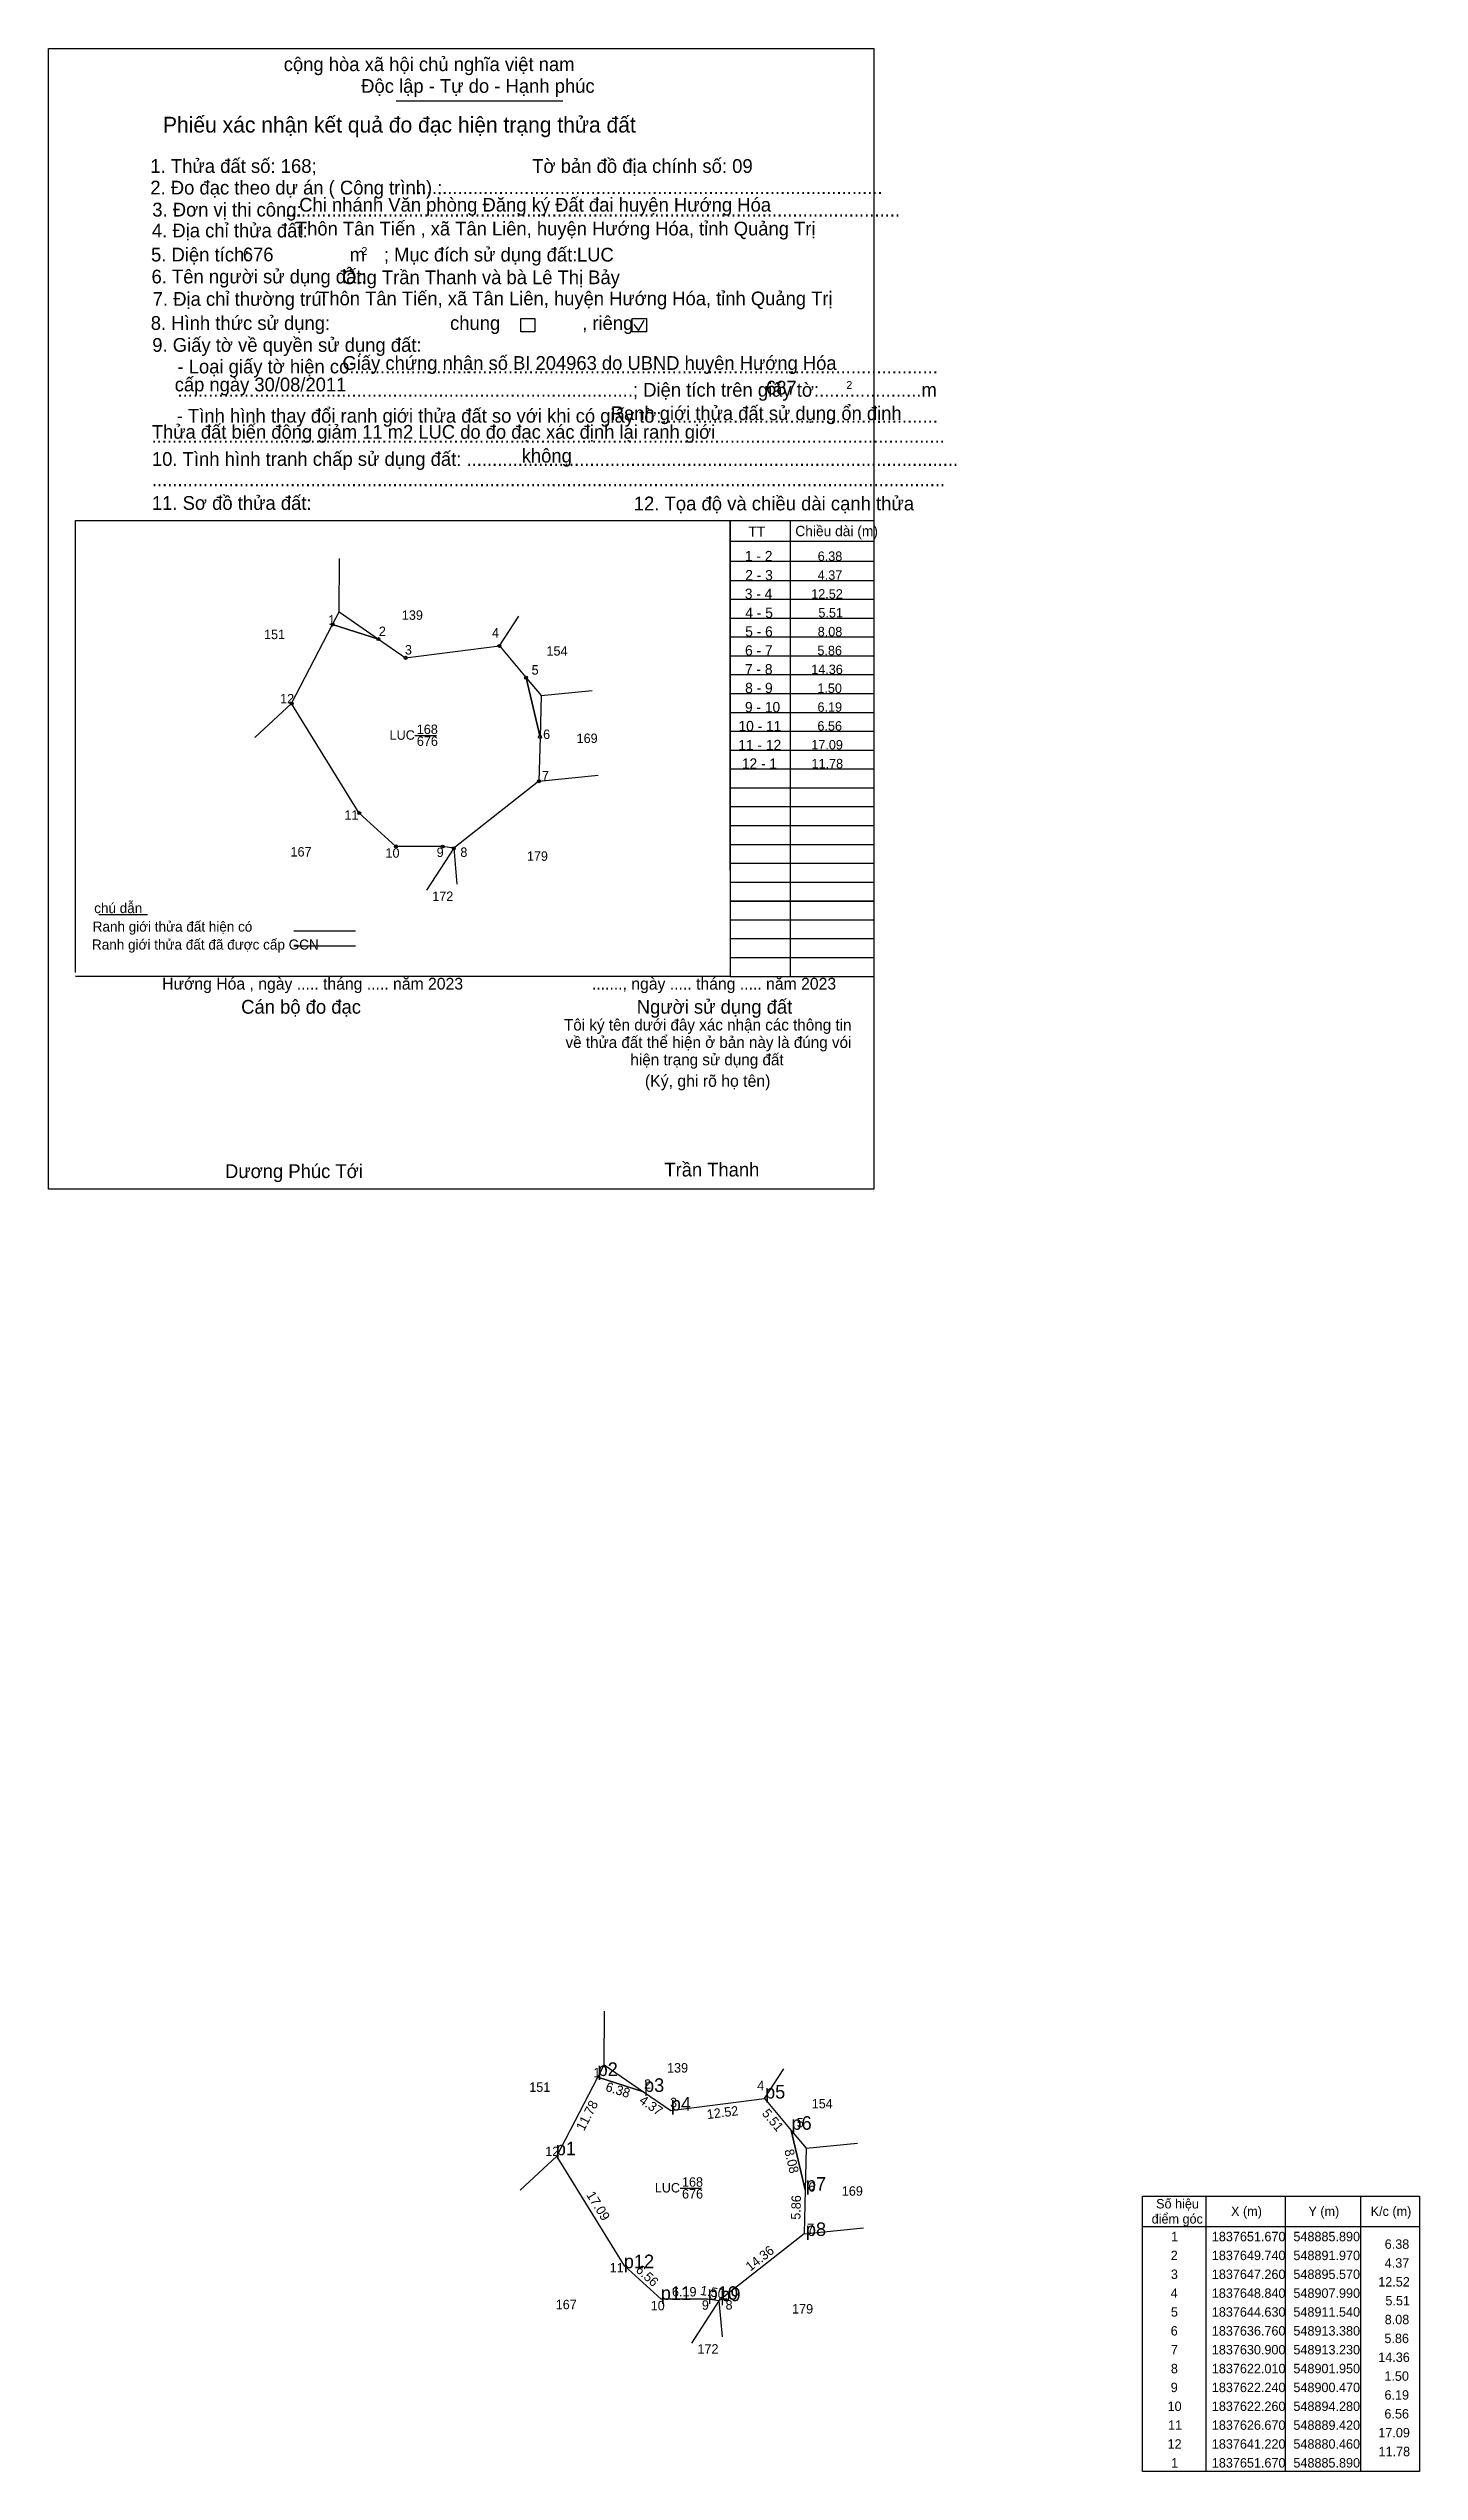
# Model space of a CAD drawing. Extents: x 548813 to 548995, y 1837599 to 1837921.
import ezdxf

# ---------------------------------------------------------------- set-up
doc = ezdxf.new("R2010")
doc.units = 0
for name, color, linetype in [('Level 1', 7, 'Continuous'), ('Level 10', 7, 'Continuous'), ('Level 12', 7, 'Continuous'), ('Level 17', 7, 'Continuous'), ('Level 2', 7, 'Continuous'), ('Level 30', 7, 'Continuous'), ('Level 6', 7, 'Continuous'), ('Level 63', 7, 'Continuous'), ('Level 7', 7, 'Continuous')]:
    doc.layers.add(name, color=color, linetype=linetype)

msp = doc.modelspace()

# ---------------------------------------------------------------- linework, layer by layer
at = {"layer": 'Level 1'}
for p, q in [((548851.19, 1837843.8), (548851.19, 1837843.8)), ((548886.33, 1837651.2), (548886.33, 1837651.2))]:
    msp.add_line(p, q, dxfattribs=at)
for points in [[(548850.75, 1837844.27), (548856.83, 1837842.34), (548860.43, 1837839.86), (548872.85, 1837841.44), (548876.4, 1837837.23), (548878.24, 1837829.36), (548878.09, 1837823.5), (548866.81, 1837814.61), (548865.33, 1837814.84), (548859.14, 1837814.86), (548854.28, 1837819.27), (548845.32, 1837833.82)], [(548885.89, 1837651.67), (548891.97, 1837649.74), (548895.57, 1837647.26), (548907.99, 1837648.84), (548911.54, 1837644.63), (548913.38, 1837636.76), (548913.23, 1837630.9), (548901.95, 1837622.01), (548900.47, 1837622.24), (548894.28, 1837622.26), (548889.42, 1837626.67), (548880.46, 1837641.22)]]:
    msp.add_lwpolyline(points, close=True, dxfattribs=at)
at = {"layer": 'Level 10'}
for p, q in [((548851.62, 1837845.94), (548851.66, 1837853.03)), ((548850.75, 1837844.27), (548851.62, 1837845.94)), ((548851.62, 1837845.94), (548856.83, 1837842.34)), ((548872.85, 1837841.44), (548875.42, 1837845.39)), ((548845.32, 1837833.82), (548850.75, 1837844.27)), ((548856.83, 1837842.34), (548850.75, 1837844.27)), ((548856.83, 1837842.34), (548860.43, 1837839.86)), ((548860.43, 1837839.86), (548872.85, 1837841.44)), ((548872.85, 1837841.44), (548876.4, 1837837.23)), ((548878.24, 1837829.36), (548876.4, 1837837.23)), ((548876.4, 1837837.23), (548878.38, 1837834.87)), ((548878.38, 1837834.87), (548885.16, 1837835.52)), ((548845.32, 1837833.82), (548840.45, 1837829.31)), ((548854.28, 1837819.27), (548845.32, 1837833.82)), ((548878.38, 1837834.87), (548878.24, 1837829.36)), ((548878.24, 1837829.36), (548878.09, 1837823.5)), ((548878.09, 1837823.5), (548866.81, 1837814.61)), ((548878.09, 1837823.5), (548885.96, 1837824.29)), ((548859.14, 1837814.86), (548854.28, 1837819.27)), ((548865.33, 1837814.84), (548859.14, 1837814.86)), ((548866.81, 1837814.61), (548863.18, 1837809.04)), ((548866.81, 1837814.61), (548865.33, 1837814.84)), ((548866.81, 1837814.61), (548867.23, 1837809.86)), ((548886.76, 1837653.34), (548886.8, 1837660.43)), ((548885.89, 1837651.67), (548886.76, 1837653.34)), ((548886.76, 1837653.34), (548891.97, 1837649.74)), ((548907.99, 1837648.84), (548910.56, 1837652.79)), ((548880.46, 1837641.22), (548885.89, 1837651.67)), ((548891.97, 1837649.74), (548885.89, 1837651.67)), ((548891.97, 1837649.74), (548895.57, 1837647.26)), ((548895.57, 1837647.26), (548907.99, 1837648.84)), ((548907.99, 1837648.84), (548911.54, 1837644.63)), ((548913.38, 1837636.76), (548911.54, 1837644.63)), ((548911.54, 1837644.63), (548913.52, 1837642.27)), ((548913.52, 1837642.27), (548920.3, 1837642.92)), ((548880.46, 1837641.22), (548875.59, 1837636.71)), ((548889.42, 1837626.67), (548880.46, 1837641.22)), ((548913.52, 1837642.27), (548913.38, 1837636.76)), ((548913.38, 1837636.76), (548913.23, 1837630.9)), ((548913.23, 1837630.9), (548901.95, 1837622.01)), ((548913.23, 1837630.9), (548921.1, 1837631.69)), ((548894.28, 1837622.26), (548889.42, 1837626.67)), ((548900.47, 1837622.24), (548894.28, 1837622.26)), ((548901.95, 1837622.01), (548898.32, 1837616.44)), ((548901.95, 1837622.01), (548900.47, 1837622.24)), ((548901.95, 1837622.01), (548902.37, 1837617.26))]:
    msp.add_line(p, q, dxfattribs=at)
at = {"layer": 'Level 17'}
msp.add_line((548819.77, 1837805.83), (548826.22, 1837805.83), dxfattribs=at)
at = {"layer": 'Level 2'}
for p, q in [((548813.11, 1837920.65), (548813.11, 1837920.65)), ((548859.17, 1837913.71), (548881.28, 1837913.71)), ((548890.67, 1837884.07), (548891.29, 1837883.26)), ((548891.29, 1837883.26), (548892.05, 1837884.62)), ((548816.67, 1837858.05), (548903.42, 1837858.05)), ((548816.67, 1837798.12), (548816.67, 1837858.05)), ((548903.42, 1837858.05), (548903.42, 1837797.63)), ((548903.42, 1837797.63), (548816.67, 1837797.63)), ((548922.46, 1837769.4), (548922.46, 1837769.4))]:
    msp.add_line(p, q, dxfattribs=at)
for points in [[(548813.11, 1837920.65), (548922.47, 1837920.65), (548922.47, 1837769.4), (548813.11, 1837769.4)], [(548875.68, 1837884.85), (548877.56, 1837884.85), (548877.56, 1837883.1), (548875.68, 1837883.1)], [(548890.46, 1837884.85), (548892.34, 1837884.85), (548892.34, 1837883.1), (548890.46, 1837883.1)]]:
    msp.add_lwpolyline(points, close=True, dxfattribs=at)
at = {"layer": 'Level 30'}
for p, q in [((548903.42, 1837858.05), (548922.47, 1837858.05)), ((548903.42, 1837811.67), (548903.42, 1837858.05)), ((548911.38, 1837858.05), (548911.38, 1837797.63)), ((548922.47, 1837858.05), (548922.47, 1837811.67)), ((548903.42, 1837855.32), (548922.47, 1837855.32)), ((548903.42, 1837852.67), (548922.47, 1837852.67)), ((548903.37, 1837850.12), (548922.42, 1837850.12)), ((548903.42, 1837847.63), (548922.47, 1837847.63)), ((548903.42, 1837845.13), (548922.47, 1837845.13)), ((548903.42, 1837842.63), (548922.47, 1837842.63)), ((548903.42, 1837840.13), (548922.47, 1837840.13)), ((548903.42, 1837837.63), (548922.47, 1837837.63)), ((548903.42, 1837835.13), (548922.47, 1837835.13)), ((548903.42, 1837832.63), (548922.47, 1837832.63)), ((548903.42, 1837830.13), (548922.47, 1837830.13)), ((548903.42, 1837827.63), (548922.47, 1837827.63)), ((548903.42, 1837825.13), (548922.47, 1837825.13)), ((548903.42, 1837822.63), (548922.47, 1837822.63)), ((548903.42, 1837820.13), (548922.47, 1837820.13)), ((548903.42, 1837817.63), (548922.47, 1837817.63)), ((548903.42, 1837815.13), (548922.47, 1837815.13)), ((548903.42, 1837812.63), (548922.47, 1837812.63)), ((548903.42, 1837810.13), (548922.47, 1837810.13)), ((548903.42, 1837807.63), (548922.47, 1837807.63)), ((548903.42, 1837807.62), (548922.47, 1837807.62)), ((548903.42, 1837805.13), (548922.47, 1837805.13)), ((548903.42, 1837802.63), (548922.47, 1837802.63)), ((548903.42, 1837800.13), (548922.47, 1837800.13)), ((548903.42, 1837797.63), (548922.47, 1837797.63))]:
    msp.add_line(p, q, dxfattribs=at)
at = {"layer": 'Level 6'}
for p, q in [((548845.63, 1837803.65), (548853.77, 1837803.65)), ((548845.63, 1837801.66), (548853.77, 1837801.66))]:
    msp.add_line(p, q, dxfattribs=at)
at = {"layer": 'Level 63'}
for p, q in [((548861.67, 1837829.55), (548864.52, 1837829.57)), ((548896.81, 1837636.95), (548899.66, 1837636.97)), ((548966.48, 1837635.9), (548966.48, 1837599.4)), ((548976.98, 1837635.9), (548976.98, 1837599.4)), ((548986.98, 1837635.9), (548986.98, 1837599.4)), ((548958.08, 1837631.9), (548994.78, 1837631.9))]:
    msp.add_line(p, q, dxfattribs=at)
msp.add_lwpolyline([(548958.08, 1837635.9), (548994.78, 1837635.9), (548994.78, 1837599.4), (548958.08, 1837599.4)], close=True, dxfattribs=at)
for centre in [(548850.75, 1837844.27), (548856.83, 1837842.34), (548860.43, 1837839.86), (548872.85, 1837841.44), (548876.4, 1837837.23), (548845.32, 1837833.82), (548878.24, 1837829.36), (548878.09, 1837823.5), (548854.28, 1837819.27), (548859.14, 1837814.86), (548865.33, 1837814.84), (548866.81, 1837814.61)]:
    msp.add_circle(centre, 0.2, dxfattribs=at)
at = {"layer": 'Level 7'}
for p, q in [((548885.87, 1837651.84), (548885.87, 1837651.84)), ((548892.02, 1837649.73), (548892.02, 1837649.73)), ((548895.57, 1837647.26), (548895.57, 1837647.26)), ((548908.05, 1837648.85), (548908.05, 1837648.85)), ((548911.56, 1837644.71), (548911.56, 1837644.71)), ((548880.33, 1837641.33), (548880.33, 1837641.33)), ((548913.47, 1837636.64), (548913.47, 1837636.64)), ((548913.47, 1837630.63), (548913.47, 1837630.63)), ((548889.34, 1837626.36), (548889.34, 1837626.36)), ((548894.24, 1837622.16), (548894.24, 1837622.16)), ((548900.46, 1837622.16), (548900.46, 1837622.16)), ((548902.13, 1837621.98), (548902.13, 1837621.98))]:
    msp.add_line(p, q, dxfattribs=at)

# ---------------------------------------------------------------- texts
at = {"layer": 'Level 1'}
for s, p in [('139', (548859.93, 1837844.9)), ('151', (548841.67, 1837842.34)), ('154', (548879.1, 1837840.15)), ('LUC', (548858.31, 1837829)), ('676', (548861.92, 1837828.19)), ('168', (548861.91, 1837829.76)), ('169', (548883.09, 1837828.57)), ('167', (548845.18, 1837813.52)), ('179', (548876.5, 1837812.95)), ('172', (548863.96, 1837807.63)), ('139', (548895.07, 1837652.3)), ('151', (548876.81, 1837649.74)), ('154', (548914.24, 1837647.55)), ('LUC', (548893.45, 1837636.4)), ('676', (548897.06, 1837635.59)), ('168', (548897.05, 1837637.16)), ('169', (548918.23, 1837635.97)), ('167', (548880.32, 1837620.92)), ('179', (548911.64, 1837620.35)), ('172', (548899.1, 1837615.03))]:
    msp.add_text(s, height=1.25, dxfattribs=at).set_placement(p)
at = {"layer": 'Level 10'}
for s, height, p in [('1 - 2', 1.364, (548905.39, 1837852.67)), ('2 - 3', 1.364, (548905.44, 1837850.14)), ('3 - 4', 1.364, (548905.38, 1837847.67)), ('4 - 5', 1.364, (548905.45, 1837845.15)), ('5 - 6', 1.364, (548905.43, 1837842.67)), ('7 - 8', 1.364, (548905.4, 1837837.67)), ('6 - 7', 1.364, (548905.41, 1837840.16)), ('8 - 9', 1.364, (548905.42, 1837835.19)), ('9 - 10', 1.364, (548905.4, 1837832.64)), ('11 - 12', 1.364, (548904.52, 1837827.62)), ('10 - 11', 1.364, (548904.54, 1837830.13)), ('12 - 1', 1.36, (548904.99, 1837825.16))]:
    msp.add_text(s, height=height, dxfattribs=at).set_placement(p)
at = {"layer": 'Level 12'}
for s, p in [('p2', (548885.87, 1837651.84)), ('p3', (548892.02, 1837649.73)), ('p5', (548908.06, 1837648.85)), ('p4', (548895.57, 1837647.26)), ('p6', (548911.56, 1837644.71)), ('p1', (548880.33, 1837641.33)), ('p7', (548913.47, 1837636.64)), ('p8', (548913.47, 1837630.63)), ('p12', (548889.34, 1837626.36)), ('p11', (548894.24, 1837622.16)), ('p10', (548900.45, 1837622.16)), ('p9', (548902.13, 1837621.98))]:
    msp.add_text(s, height=1.8, dxfattribs=at).set_placement(p)
at = {"layer": 'Level 2'}
for s, height, p in [('cộng hòa xã hội chủ nghĩa việt nam', 1.8253, (548844.28, 1837917.65)), ('Độc lập - Tự do - Hạnh phúc', 1.8253, (548854.54, 1837914.77)), ('Phiếu xác nhận kết quả đo đạc hiện trạng thửa đất', 2.0857, (548828.28, 1837909.5)), ('1. Thửa đất số: 168;                                          Tờ bản đồ địa chính số: 09', 1.83, (548826.6, 1837904.15)), ('2. Đo đạc theo dự án ( Công trình) : ', 1.8265, (548826.6, 1837901.29)), ('3. Đơn vị thi công:', 1.8265, (548826.86, 1837898.37)), ('Chi nhánh Văn phòng Đăng ký Đất đai huyện Hướng Hóa', 1.825, (548846.33, 1837899.02)), ('............................................................................................', 1.8265, (548861.2, 1837901.35)), ('4. Địa chỉ thửa đất:', 1.8265, (548826.81, 1837895.6)), ('........................................................................................................................', 1.82652, (548844.51, 1837898.37)), ('Thôn Tân Tiến , xã Tân Liên, huyện Hướng Hóa, tỉnh Quảng Trị', 1.82, (548845.9, 1837895.86)), ('5. Diện tích:', 1.8265, (548826.7, 1837892.41)), ('676', 1.82, (548838.86, 1837892.43)), ('m', 1.83, (548853.02, 1837892.41)), ('2', 1.04, (548854.58, 1837893.28)), ('; Mục đích sử dụng đất:', 1.8253, (548857.54, 1837892.41)), ('LUC', 1.82, (548883.14, 1837892.4)), ('6. Tên người sử dụng đất:', 1.8265, (548826.76, 1837889.5)), ('Ông Trần Thanh và bà Lê Thị Bảy', 1.82, (548852.02, 1837889.4)), ('7. Địa chỉ thường trú:', 1.8265, (548826.92, 1837886.53)), ('Thôn Tân Tiến, xã Tân Liên, huyện Hướng Hóa, tỉnh Quảng Trị', 1.82, (548848.84, 1837886.6)), ('8. Hình thức sử dụng:', 1.8265, (548826.66, 1837883.34)), ('chung                , riêng', 1.8253, (548866.32, 1837883.34)), ('9. Giấy tờ về quyền sử dụng đất:', 1.8265, (548826.86, 1837880.43)), ('cấp ngày 30/08/2011', 1.82, (548829.84, 1837875.19)), ('     - Loại giấy tờ hiện có:..................................................................................................................', 1.82532, (548826.81, 1837877.57)), ('Giấy chứng nhận số BI 204963 do UBND huyện Hướng Hóa ', 1.82, (548852.07, 1837878.04)), ('     .........................................................................................; Diện tích trên giấy tờ:....................m', 1.82532, (548826.81, 1837874.48)), ('687', 1.82, (548908.19, 1837874.77)), ('2', 1.04, (548918.84, 1837875.51)), ('Thửa đất biến động giảm 11 m2 LUC do đo đạc xác định lại ranh giới', 1.82, (548826.8, 1837868.91)), ('     - Tình hình thay đổi ranh giới thửa đất so với khi có giấy tờ:......................................................', 1.82532, (548826.71, 1837871.04)), ('Ranh giới thửa đất sử dụng ổn định', 1.82, (548887.61, 1837871.38)), ('...........................................................................................................................................................', 1.82532, (548826.76, 1837868.39)), ('không', 1.825, (548875.81, 1837865.75)), ('10. Tình hình tranh chấp sử dụng đất: ................................................................................................', 1.82652, (548826.81, 1837865.31)), ('11. Sơ đồ thửa đất:', 1.8265, (548826.81, 1837859.48)), ('...........................................................................................................................................................', 1.82532, (548826.81, 1837862.61)), ('12. Tọa độ và chiều dài cạnh thửa', 1.83, (548890.66, 1837859.41)), ('Hướng Hóa , ngày ..... tháng ..... năm 2023', 1.56, (548828.17, 1837795.88)), ('......., ngày ..... tháng ..... năm 2023', 1.56, (548885.12, 1837795.88)), ('Cán bộ đo đạc', 1.8254, (548838.64, 1837792.68)), ('Người sử dụng đất', 1.8253, (548891.06, 1837792.68)), ('Tôi ký tên dưới đây xác nhận các thông tin', 1.508, (548881.42, 1837790.45)), ('về thửa đất thể hiện ở bản này là đúng vói', 1.508, (548881.62, 1837788.14)), ('hiện trạng sử dụng đất', 1.508, (548890.22, 1837785.84)), ('(Ký, ghi rõ họ tên)', 1.5646, (548892.14, 1837782.99)), ('Dương Phúc Tới', 1.825, (548836.5, 1837770.89)), ('Trần Thanh', 1.82, (548894.72, 1837771.1)), ('.', 0.522, (548922.35, 1837769.11))]:
    msp.add_text(s, height=height, dxfattribs=at).set_placement(p)
at = {"layer": 'Level 30'}
for s, height, p in [('TT', 1.36, (548905.86, 1837855.91)), ('Chiều dài (m)', 1.364, (548912.07, 1837855.99))]:
    msp.add_text(s, height=height, dxfattribs=at).set_placement(p)
at = {"layer": 'Level 6'}
for s, height, p in [('chú dẫn', 1.337, (548819.17, 1837806.01)), ('Ranh giới thửa đất hiện có ', 1.3365, (548818.97, 1837803.56)), ('Ranh giới thửa đất đã được cấp GCN', 1.34, (548818.87, 1837801.18))]:
    msp.add_text(s, height=height, dxfattribs=at).set_placement(p)
at = {"layer": 'Level 63'}
for s, p in [('4.37', (548915.04, 1837850.21)), ('6.38', (548915.04, 1837852.71)), ('12.52', (548914.18, 1837847.71)), (' 1', (548849.71, 1837844.27)), ('5.51', (548915.13, 1837845.21)), (' 2', (548856.42, 1837842.75)), (' 4', (548871.41, 1837842.55)), ('8.08', (548915.04, 1837842.71)), (' 3', (548859.87, 1837840.3)), (' 5', (548876.66, 1837837.64)), ('14.36', (548914.18, 1837837.71)), ('5.86', (548915, 1837840.21)), ('1.50', (548914.99, 1837835.21)), (' 12', (548843.33, 1837833.82)), ('6.19', (548915.01, 1837832.71)), (' 6', (548878.19, 1837829.1)), ('17.09', (548914.19, 1837827.71)), ('6.56', (548915, 1837830.21)), ('11.78', (548914.22, 1837825.21)), (' 7', (548878.03, 1837823.62)), (' 11', (548851.86, 1837818.39)), (' 10', (548857.3, 1837813.37)), (' 9', (548864.08, 1837813.45)), (' 8', (548867.22, 1837813.47)), (' 1', (548884.85, 1837651.67)), (' 2', (548891.56, 1837650.15)), (' 4', (548906.55, 1837649.95)), (' 3', (548895.01, 1837647.7)), (' 5', (548911.8, 1837645.04)), (' 12', (548878.47, 1837641.22)), (' 6', (548913.33, 1837636.5)), ('điểm góc', (548959.29, 1837632.28)), ('Số hiệu', (548959.88, 1837634.28)), ('X (m)', (548969.81, 1837633.28)), ('Y (m)', (548980.06, 1837633.28)), ('K/c (m)', (548988.31, 1837633.28)), (' 7', (548913.17, 1837631.02)), (' 1', (548961.41, 1837629.93)), ('1837651.670', (548967.26, 1837629.93)), ('548885.890', (548978.07, 1837629.93)), ('6.38', (548990.17, 1837628.93)), (' 11', (548887, 1837625.79)), (' 2', (548961.35, 1837627.43)), ('1837649.740', (548967.26, 1837627.43)), ('548891.970', (548978.07, 1837627.43)), ('4.37', (548990.17, 1837626.43)), (' 4', (548961.34, 1837622.43)), (' 3', (548961.37, 1837624.93)), ('1837647.260', (548967.26, 1837624.93)), ('1837648.840', (548967.26, 1837622.43)), ('548895.570', (548978.07, 1837624.93)), ('548907.990', (548978.07, 1837622.43)), ('12.52', (548989.31, 1837623.93)), (' 10', (548892.44, 1837620.77)), (' 9', (548899.22, 1837620.85)), (' 8', (548902.36, 1837620.87)), (' 5', (548961.37, 1837619.93)), ('1837644.630', (548967.26, 1837619.93)), ('548911.540', (548978.07, 1837619.93)), ('8.08', (548990.17, 1837618.93)), ('5.51', (548990.26, 1837621.43)), (' 6', (548961.35, 1837617.43)), ('1837636.760', (548967.26, 1837617.43)), ('548913.380', (548978.07, 1837617.43)), ('5.86', (548990.13, 1837616.43)), (' 7', (548961.37, 1837614.93)), ('1837630.900', (548967.26, 1837614.93)), ('548913.230', (548978.07, 1837614.93)), ('14.36', (548989.31, 1837613.93)), (' 9', (548961.35, 1837609.93)), (' 8', (548961.37, 1837612.43)), ('1837622.010', (548967.26, 1837612.43)), ('1837622.240', (548967.26, 1837609.93)), ('548901.950', (548978.07, 1837612.43)), ('548900.470', (548978.07, 1837609.93)), ('1.50', (548990.12, 1837611.43)), (' 10', (548960.93, 1837607.43)), ('1837622.260', (548967.26, 1837607.43)), ('548894.280', (548978.07, 1837607.43)), ('6.56', (548990.13, 1837606.43)), ('6.19', (548990.14, 1837608.93)), (' 11', (548961, 1837604.93)), ('1837626.670', (548967.26, 1837604.93)), ('548889.420', (548978.07, 1837604.93)), ('17.09', (548989.32, 1837603.93)), (' 12', (548960.93, 1837602.43)), (' 1', (548961.41, 1837599.93)), ('1837641.220', (548967.26, 1837602.43)), ('1837651.670', (548967.26, 1837599.93)), ('548880.460', (548978.07, 1837602.43)), ('548885.890', (548978.07, 1837599.93)), ('11.78', (548989.35, 1837601.43))]:
    msp.add_text(s, height=1.25, dxfattribs=at).set_placement(p)
for s, rotation, p in [('6.38', 342.3888, (548886.83, 1837649.9)), ('11.78', 62.5428, (548884.06, 1837644.47)), ('4.37', 325.4375, (548891.27, 1837648.35)), ('12.52', 7.2499, (548900.43, 1837646.12)), ('5.51', 310.1386, (548907.57, 1837646.84)), ('8.08', 283.1593, (548910.61, 1837641.99)), ('17.09', 301.6251, (548884.33, 1837636.08)), ('5.86', 88.5337, (548912.74, 1837632.77)), ('6.56', 317.7792, (548890.83, 1837625.99)), ('14.36', 38.2424, (548906.1, 1837625.89)), ('6.19', 359.8149, (548895.72, 1837622.62)), ('1.50', 351.1666, (548899.41, 1837622.83))]:
    msp.add_text(s, height=1.25, rotation=rotation, dxfattribs=at).set_placement(p)

doc.saveas('drawing.dxf')
